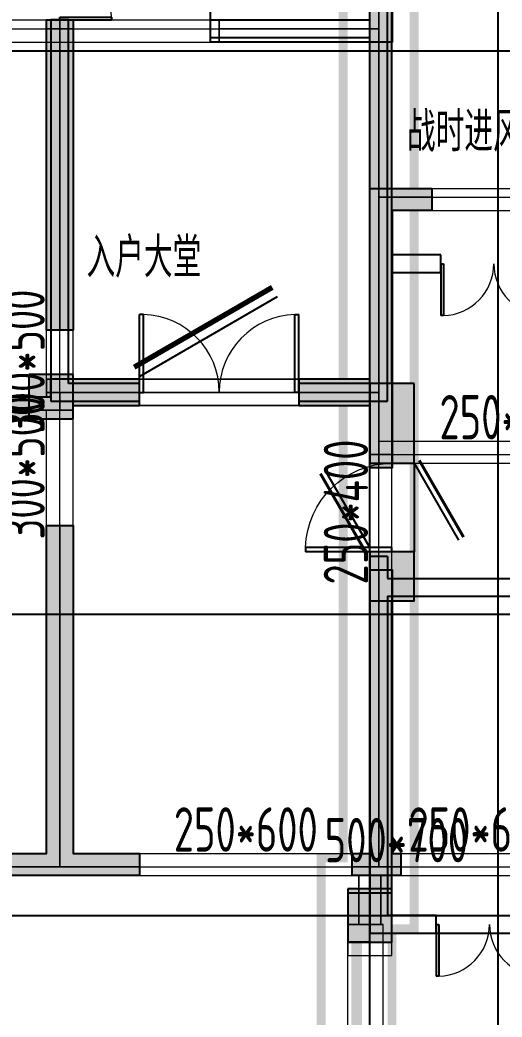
# Model space of a CAD drawing. Extents: x 369444 to 684549, y -549309 to 575337.
# Drawn here: x 401824 to 407267, y 390861 to 402107 of the extents above; entities that cross this region are included whole.
import ezdxf

# ---------------------------------------------------------------- set-up
doc = ezdxf.new("R2010")
doc.units = 0
doc.header["$LTSCALE"] = 1000
doc.header["$MEASUREMENT"] = 0
doc.linetypes.add('__DASH', pattern=[0.35, 0.25, -0.1])
doc.linetypes.add('DASH', pattern=[0.35, 0.25, -0.1])
for name, color, linetype, lineweight, true_color in [('-1-0-1', 7, 'Continuous', 0, 0xc0c0c0), ('-1-1-2', 7, 'Continuous', 0, 0xc0c0c0), ('-2-0-1', 1, 'Continuous', 0, 0xff0000), ('-2-1-2', 9, 'Continuous', 0, 0x808080), ('1-6-1', 7, 'Continuous', 0, 0x55ff55), ('1-6-2', 7, 'Continuous', 0, 0x55ff55), ('11-6-1', 2, 'Continuous', 0, 0xffff00), ('11-6-2', 2, 'Continuous', 0, 0xffff00), ('11-6-5', 2, 'Continuous', 0, 0xffff00), ('12-6-1', 4, 'Continuous', 0, 0x00ffff), ('12-6-2', 4, 'Continuous', 0, 0x00ffff), ('12-6-5', 4, 'Continuous', 0, 0x00ffff)]:
    doc.layers.add(name, color=color, linetype=linetype, lineweight=lineweight, true_color=true_color)
for name, color, linetype in [('A-WALL-HATCH', 8, 'Continuous'), ('COLUMN', 9, 'Continuous'), ('DOTE', 1, 'Continuous'), ('PUB_HATCH', 8, 'Continuous'), ('WALL', 9, 'Continuous'), ('WINDOW', 4, 'Continuous'), ('防火分区线', 7, 'Continuous')]:
    doc.layers.add(name, color=color, linetype=linetype)
doc.styles.add('_TCH_DIM', font='SIMPLEX', dxfattribs={"bigfont": 'GBCBIG'})
doc.styles.add('yjkcad', font='yjkeng.shx', dxfattribs={"width": 0.7, "height": 250, "bigfont": 'yjkchn.shx'})

# ---------------------------------------------------------------- blocks, each defined once
blk = doc.blocks.new('$DorLib2D$00000213')
at = {"color": 0, "linetype": 'DASH', "const_width": 0.02}
blk.add_lwpolyline([(0.5, 0), (-0.5, 0)], dxfattribs=at)
blk = doc.blocks.new('$DorLib2D$00000001')
for p, q in [((0.45, 0.975), (0.5, 0.975)), ((0.45, 0), (0.45, 0.975)), ((0.5, 0), (0.5, 0.975)), ((0.5, 0), (0.45, 0))]:
    blk.add_line(p, q)
at = {"lineweight": 13}
blk.add_arc((0.475, 0), 0.975, 91.4693, 180, dxfattribs=at)
blk = doc.blocks.new('22#loudixiayicengjksdf')
at = {"layer": 'WALL'}
h = blk.add_hatch(color=0, dxfattribs=at)
h.dxf.hatch_style = 1
h.paths.add_polyline_path([(-183057, -69119), (-183057, -68619), (-183557, -68619), (-183557, -69119)], flags=17)
h.paths.add_polyline_path([(-170857, -69119), (-170857, -68619), (-171407, -68619), (-171407, -69119)], flags=17)
h.paths.add_polyline_path([(-171407, -70819), (-171157, -70819), (-171157, -70419), (-171557, -70419), (-171557, -70819)], flags=17)
h.paths.add_polyline_path([(-183507, -70819), (-183357, -70819), (-183357, -70419), (-183757, -70419), (-183757, -70819)], flags=17)
h.paths.add_polyline_path([(-168657, -64219), (-170857, -64219), (-170857, -66419), (-170307, -66419), (-170307, -66619), (-171107, -66619), (-171107, -63969), (-168457, -63969), (-168457, -66619), (-169207, -66619), (-169207, -66419), (-168657, -66419)])
h.paths.add_polyline_path([(-179257, -73469), (-179807, -73469), (-179807, -73219), (-179257, -73219), (-178857, -73219), (-178857, -73469), (-179007, -73469), (-179007, -76369), (-180757, -76369), (-180757, -76119), (-179257, -76119)])
h.paths.add_polyline_path([(-165957, -64219), (-166607, -64219), (-166607, -63969), (-165707, -63969), (-165707, -65769), (-165957, -65769)])
h.paths.add_polyline_path([(-188307, -64019), (-188957, -64019), (-188957, -65569), (-189207, -65569), (-189207, -63769), (-188307, -63769)])
h.paths.add_polyline_path([(-173307, -80969), (-174157, -80969), (-174857, -80969), (-174857, -80719), (-174407, -80719), (-174407, -77519), (-174157, -77519), (-174157, -80719), (-173307, -80719)])
h.paths.add_polyline_path([(-180757, -80969), (-181607, -80969), (-181607, -80719), (-180757, -80719), (-180757, -77519), (-180507, -77519), (-180507, -80719), (-180057, -80719), (-180057, -80969)])
h.paths.add_polyline_path([(-175107, -73469), (-175657, -73469), (-175657, -76119), (-174157, -76119), (-174157, -76369), (-175907, -76369), (-175907, -73469), (-176057, -73469), (-176057, -73219), (-175657, -73219), (-175107, -73219)])
h.paths.add_polyline_path([(-159582, -72669), (-160057, -72669), (-160057, -74419), (-160307, -74419), (-160307, -72669), (-160407, -72669), (-160407, -72419), (-160057, -72419), (-159582, -72419)])
h.paths.add_polyline_path([(-163357, -80969), (-163657, -80969), (-164057, -80969), (-164057, -80719), (-163907, -80719), (-163907, -77119), (-163657, -77119), (-163657, -80719), (-163357, -80719)])
h.paths.add_polyline_path([(-166757, -80969), (-167782, -80969), (-168557, -80969), (-168557, -80719), (-167807, -80719), (-167807, -77019), (-167507, -77019), (-167507, -80719), (-166757, -80719)])
h.paths.add_polyline_path([(-191007, -75019), (-191007, -75819), (-193107, -75819), (-193107, -75569), (-191257, -75569), (-191257, -75019)])
h.paths.add_polyline_path([(-183307, -66419), (-184057, -66419), (-184057, -64019), (-186257, -64019), (-186257, -66219), (-185707, -66219), (-185707, -66419), (-186457, -66419), (-186457, -63769), (-183807, -63769), (-183807, -66169), (-183307, -66169)])
h.paths.add_polyline_path([(-171407, -73469), (-171857, -73469), (-171857, -73219), (-171157, -73219), (-171157, -76369), (-171407, -76369)])
h.paths.add_polyline_path([(-183057, -73469), (-183507, -73469), (-183507, -76369), (-183757, -76369), (-183757, -73219), (-183057, -73219)])
h.paths.add_polyline_path([(-187382, -80969), (-188157, -80969), (-188157, -80719), (-187407, -80719), (-187407, -77019), (-187107, -77019), (-187107, -80719), (-186357, -80719), (-186357, -80969)])
h.paths.add_polyline_path([(-191257, -80969), (-191557, -80969), (-191557, -80719), (-191257, -80719), (-191257, -77119), (-191007, -77119), (-191007, -80719), (-190857, -80719), (-190857, -80969)])
h.paths.add_polyline_path([(-194857, -72669), (-195332, -72669), (-195332, -72419), (-194857, -72419), (-194507, -72419), (-194507, -72669), (-194607, -72669), (-194607, -74419), (-194857, -74419)])
h.paths.add_polyline_path([(-157057, -81969), (-157607, -81969), (-157607, -81719), (-157357, -81719), (-157357, -77269), (-157057, -77269)])
h.paths.add_polyline_path([(-197307, -81969), (-197857, -81969), (-197857, -77269), (-197557, -77269), (-197557, -81719), (-197307, -81719)])
h.paths.add_polyline_path([(-165557, -72669), (-165957, -72669), (-165957, -69119), (-166357, -69119), (-166357, -68919), (-165707, -68919), (-165707, -72419), (-165557, -72419)])
h.paths.add_polyline_path([(-188957, -72669), (-189357, -72669), (-189357, -72419), (-189207, -72419), (-189207, -68919), (-188507, -68919), (-188507, -69119), (-188957, -69119)])
h.paths.add_polyline_path([(-160857, -80969), (-161557, -80969), (-161557, -80719), (-160857, -80719), (-160857, -77819), (-160607, -77819), (-160607, -80719), (-160607, -81719), (-160007, -81719), (-160007, -81969), (-160857, -81969)])
h.paths.add_polyline_path([(-187107, -71319), (-187107, -74819), (-187407, -74819), (-187407, -71319)])
h.paths.add_polyline_path([(-193357, -80969), (-194057, -80969), (-194057, -81969), (-194907, -81969), (-194907, -81719), (-194307, -81719), (-194307, -80719), (-194307, -77819), (-194057, -77819), (-194057, -80719), (-193357, -80719)])
h.paths.add_polyline_path([(-167507, -71319), (-167507, -74819), (-167807, -74819), (-167807, -71319)])
h.paths.add_polyline_path([(-171157, -80969), (-171507, -80969), (-171507, -80719), (-171407, -80719), (-171407, -77519), (-171157, -77519), (-171157, -80719), (-170957, -80719), (-170957, -80969)])
h.paths.add_polyline_path([(-183407, -80969), (-183757, -80969), (-183957, -80969), (-183957, -80719), (-183757, -80719), (-183757, -77519), (-183507, -77519), (-183507, -80719), (-183407, -80719)])
h.paths.add_polyline_path([(-157057, -75819), (-157757, -75819), (-157757, -75569), (-157357, -75569), (-157357, -72669), (-157732, -72669), (-157732, -72419), (-157057, -72419)])
h.paths.add_polyline_path([(-197157, -75819), (-197857, -75819), (-197857, -72419), (-197182, -72419), (-197182, -72669), (-197557, -72669), (-197557, -75569), (-197157, -75569)])
h.paths.add_polyline_path([(-163907, -72669), (-163957, -72669), (-163957, -72419), (-163657, -72419), (-163257, -72419), (-163257, -72669), (-163657, -72669), (-163657, -73519), (-163907, -73519)])
h.paths.add_polyline_path([(-190957, -72669), (-191007, -72669), (-191007, -73519), (-191257, -73519), (-191257, -72669), (-191657, -72669), (-191657, -72419), (-191257, -72419), (-190957, -72419)])
h.paths.add_polyline_path([(-161807, -75819), (-163907, -75819), (-163907, -75019), (-163657, -75019), (-163657, -75569), (-161807, -75569)])
edge = h.paths.add_edge_path()
edge.add_line((-183557, -66419), (-183557, -66519))
edge.add_line((-183557, -66519), (-183307, -66519))
edge.add_line((-183307, -66519), (-183307, -66419))
edge.add_line((-183507, -70819), (-183507, -71569))
edge.add_line((-183507, -71569), (-185557, -71569))
edge.add_line((-185557, -71569), (-185557, -71319))
edge.add_line((-185557, -71319), (-183757, -71319))
edge.add_line((-183757, -71319), (-183757, -70819))
edge.add_line((-171157, -70819), (-171157, -71319))
edge.add_line((-171157, -71319), (-169357, -71319))
edge.add_line((-169357, -71319), (-169357, -71569))
edge.add_line((-169357, -71569), (-171407, -71569))
edge.add_line((-171407, -71569), (-171407, -70819))
h.paths.add_polyline_path([(-171407, -71569), (-171157, -71569), (-171157, -70819), (-171407, -70819)], flags=16)
h.paths.add_polyline_path([(-171157, -71569), (-169357, -71569), (-169357, -71319), (-171157, -71319)], flags=16)
h.paths.add_polyline_path([(-183757, -71569), (-183507, -71569), (-183507, -70819), (-183757, -70819)], flags=16)
h.paths.add_polyline_path([(-185557, -71569), (-183757, -71569), (-183757, -71319), (-185557, -71319)], flags=16)
at = {"layer": 'WALL', "color": 0, "elevation": 14}
blk.add_lwpolyline([(-183507, -70819), (-183507, -71569), (-185557, -71569), (-185557, -71319), (-183757, -71319), (-183757, -70819)], dxfattribs=at)
for points in [[(-187107, -71319), (-187107, -74819), (-187407, -74819), (-187407, -71319)], [(-183057, -73469), (-183507, -73469), (-183507, -76369), (-183757, -76369), (-183757, -73219), (-183057, -73219)], [(-187382, -80969), (-188157, -80969), (-188157, -80719), (-187407, -80719), (-187407, -77019), (-187107, -77019), (-187107, -80719), (-186357, -80719), (-186357, -80969)], [(-183407, -80969), (-183757, -80969), (-183957, -80969), (-183957, -80719), (-183757, -80719), (-183757, -77519), (-183507, -77519), (-183507, -80719), (-183407, -80719)]]:
    blk.add_lwpolyline(points, close=True, dxfattribs=at)
blk = doc.blocks.new('$DorLib2D$00000002')
for p, q in [((-0.5, 0), (-0.5, 0.4875)), ((-0.475, 0.4875), (-0.5, 0.4875)), ((-0.475, 0), (-0.475, 0.4875)), ((0.475, 0), (0.475, 0.4875)), ((0.475, 0.4875), (0.5, 0.4875)), ((0.5, 0), (0.5, 0.4875)), ((-0.5, 0), (-0.475, 0)), ((0.5, 0), (0.475, 0))]:
    blk.add_line(p, q)
at = {"lineweight": 13}
for centre, start, end in [((-0.4875, 0), 0, 88.53072), ((0.4875, 0), 91.46928, 180)]:
    blk.add_arc(centre, 0.4875, start, end, dxfattribs=at)
blk = doc.blocks.new('_FZH')
blk.add_lwpolyline([(-0.5, -0.5), (0.5, -0.5), (0.5, 0.5), (-0.5, 0.5)], close=True)
at = {"layer": 'PUB_HATCH'}
blk.add_solid([(-0.5, -0.5), (0.5, -0.5), (-0.5, 0.5), (0.5, 0.5)], dxfattribs=at)
blk = doc.blocks.new('$DorLib2D$00000193')
at = {"color": 0}
blk.add_line((-0.5, 0.1), (0.366, 0.6), dxfattribs=at)
at = {"color": 0, "const_width": 0.0333}
blk.add_lwpolyline([(-0.5333, 0.1577), (0.3327, 0.6577)], dxfattribs=at)

msp = doc.modelspace()

# ---------------------------------------------------------------- hatches: boundary and pattern name
at = {"layer": 'A-WALL-HATCH'}
for points in [[(402424.6, 397607), (402424.6, 398107), (401924.6, 398107), (401924.6, 397607)], [(406274.6, 397107), (406274.6, 398007), (405774.6, 398007), (405774.6, 397107)], [(406274.6, 395557), (406274.6, 396107), (405774.6, 396107), (405774.6, 395557)], [(406024.7, 391706.6), (406024.7, 392306.6), (405524.7, 392306.6), (405524.7, 391706.6)]]:
    msp.add_hatch(color=256, dxfattribs=at).paths.add_polyline_path(points)
at = {"layer": 'PUB_HATCH'}
for points in [[(405816.3, 398007), (406024.6, 398007), (406024.6, 402757), (405774.6, 403007), (405774.6, 398057)], [(402424.6, 397757), (403174.3, 397757), (403174.3, 398057), (402174.6, 398057)], [(402174.6, 397857), (402424.6, 397607), (402424.6, 397757), (402174.6, 398057)], [(405774.6, 397757), (405774.6, 398007), (405816.3, 398007), (405774.6, 398057), (404974.3, 398057), (404974.3, 397757)], [(400274.6, 397857), (400274.6, 397607), (402424.6, 397607), (402174.6, 397857)], [(406024.6, 395557), (405774.6, 395557), (405774.6, 392257), (406024.6, 392257)]]:
    msp.add_hatch(color=256, dxfattribs=at).paths.add_polyline_path(points)

# ---------------------------------------------------------------- linework, layer by layer
at = {"layer": '-1-0-1', "color": 0}
for p in [(402274.3, 402006.9, -3600), (404074.3, 402006.9, -3600), (405874.3, 402006.9, -3600), (405874.3, 400106.9, -3600), (406474.3, 400106.9, -3600), (402274.3, 398606.9, -3600), (402274.3, 397906.9, -3600), (405874.3, 397906.9, -3600), (402274.3, 397706.9, -3600), (405874.3, 397206.9, -3600), (402274.3, 396406.9, -3600), (405874.3, 395906.9, -3600), (402274.3, 392556.9, -3600), (403174.3, 392556.9, -3600), (405574.3, 392556.9, -3600), (405774.3, 392556.9, -3600), (405874.3, 392556.9, -3600), (406124.3, 392556.9, -3600), (405774.3, 391907, -3600)]:
    msp.add_point(p, dxfattribs=at)
at = {"layer": '-1-1-2', "color": 0}
for p, q in [((402274.3, 402006.9, -3600), (402274.3, 402006.9)), ((404074.3, 402006.9, -3600), (404074.3, 402006.9)), ((405874.3, 402006.9, -3600), (405874.3, 402006.9)), ((405874.3, 400106.9, -3600), (405874.3, 400106.9)), ((406474.3, 400106.9, -3600), (406474.3, 400106.9)), ((402274.3, 398606.9, -3600), (402274.3, 398606.9)), ((402274.3, 397906.9, -3600), (402274.3, 397906.9)), ((405874.3, 397906.9, -3600), (405874.3, 397906.9)), ((402274.3, 397706.9, -3600), (402274.3, 397706.9)), ((405874.3, 397206.9, -3600), (405874.3, 397206.9)), ((402274.3, 396406.9, -3600), (402274.3, 396406.9)), ((405874.3, 395906.9, -3600), (405874.3, 395906.9)), ((402274.3, 392556.9, -3600), (402274.3, 392556.9)), ((403174.3, 392556.9, -3600), (403174.3, 392556.9)), ((405574.3, 392556.9, -3600), (405574.3, 392556.9)), ((405774.3, 392556.9, -3600), (405774.3, 392556.9)), ((405874.3, 392556.9, -3600), (405874.3, 392556.9)), ((406124.3, 392556.9, -3600), (406124.3, 392556.9)), ((405774.3, 391907, -3600), (405774.3, 391907))]:
    msp.add_line(p, q, dxfattribs=at)
at = {"layer": '-2-0-1', "color": 0}
for p, q in [((405874.3, 402006.9, -3600), (405874.3, 402906.9, -3600)), ((400474.3, 402006.9, -3600), (402274.3, 402006.9, -3600)), ((402274.3, 398606.9, -3600), (402274.3, 402006.9, -3600)), ((402274.3, 402006.9, -3600), (404074.3, 402006.9, -3600)), ((404074.3, 402006.9, -3600), (405874.3, 402006.9, -3600)), ((405874.3, 400106.9, -3600), (405874.3, 402006.9, -3600)), ((405874.3, 400106.9, -3600), (406474.3, 400106.9, -3600)), ((405874.3, 397906.9, -3600), (405874.3, 400106.9, -3600)), ((406474.3, 400106.9, -3600), (409724.3, 400106.9, -3600)), ((402274.3, 397906.9, -3600), (402274.3, 398606.9, -3600)), ((402274.3, 397906.9, -3600), (405874.3, 397906.9, -3600)), ((402274.3, 397706.9, -3600), (402274.3, 397906.9, -3600)), ((405874.3, 397206.9, -3600), (405874.3, 397906.9, -3600)), ((398374.3, 397706.9, -3600), (402274.3, 397706.9, -3600)), ((402274.3, 396406.9, -3600), (402274.3, 397706.9, -3600)), ((405874.3, 397206.9, -3600), (408874.3, 397206.9, -3600)), ((405874.3, 395906.9, -3600), (405874.3, 397206.9, -3600)), ((402274.3, 392556.9, -3600), (402274.3, 396406.9, -3600)), ((405874.3, 392556.9, -3600), (405874.3, 395906.9, -3600)), ((401374.3, 392556.9, -3600), (402274.3, 392556.9, -3600)), ((402274.3, 392556.9, -3600), (403174.3, 392556.9, -3600)), ((403174.3, 392556.9, -3600), (405574.3, 392556.9, -3600)), ((405574.3, 392556.9, -3600), (405774.3, 392556.9, -3600)), ((405774.3, 391907, -3600), (405774.3, 392556.9, -3600)), ((405774.3, 392556.9, -3600), (405874.3, 392556.9, -3600)), ((405874.3, 392556.9, -3600), (406124.3, 392556.9, -3600)), ((406124.3, 392556.9, -3600), (407924.3, 392556.9, -3600)), ((405774.3, 385307.1, -3600), (405774.3, 391907, -3600))]:
    msp.add_line(p, q, dxfattribs=at)
at = {"layer": '-2-1-2', "color": 0}
for p, q in [((405874.3, 402006.9), (405874.3, 402906.9)), ((400474.3, 402006.9), (402274.3, 402006.9)), ((402274.3, 398606.9), (402274.3, 402006.9)), ((402274.3, 402006.9), (404074.3, 402006.9)), ((404074.3, 402006.9), (405874.3, 402006.9)), ((405874.3, 400106.9), (405874.3, 402006.9)), ((405874.3, 400106.9), (406474.3, 400106.9)), ((405874.3, 397906.9), (405874.3, 400106.9)), ((406474.3, 400106.9), (409724.3, 400106.9)), ((402274.3, 397906.9), (402274.3, 398606.9)), ((402274.3, 397906.9), (405874.3, 397906.9)), ((402274.3, 397706.9), (402274.3, 397906.9)), ((405874.3, 397206.9), (405874.3, 397906.9)), ((398374.3, 397706.9), (402274.3, 397706.9)), ((402274.3, 396406.9), (402274.3, 397706.9)), ((405874.3, 397206.9), (408874.3, 397206.9)), ((405874.3, 395906.9), (405874.3, 397206.9)), ((402274.3, 392556.9), (402274.3, 396406.9)), ((405874.3, 392556.9), (405874.3, 395906.9)), ((401374.3, 392556.9), (402274.3, 392556.9)), ((402274.3, 392556.9), (403174.3, 392556.9)), ((403174.3, 392556.9), (405574.3, 392556.9)), ((405574.3, 392556.9), (405774.3, 392556.9)), ((405774.3, 391907), (405774.3, 392556.9)), ((405774.3, 392556.9), (405874.3, 392556.9)), ((405874.3, 392556.9), (406124.3, 392556.9)), ((406124.3, 392556.9), (407924.3, 392556.9)), ((405774.3, 385307.1), (405774.3, 391907))]:
    msp.add_line(p, q, dxfattribs=at)
at = {"layer": '1-6-1', "color": 0}
for p, q in [((405774.3, 403006.9, -3600), (405774.3, 402106.9, -3600)), ((405774.3, 402106.9), (405774.3, 403006.9)), ((406024.3, 402756.9), (406024.3, 402006.9)), ((406024.3, 402006.9, -3600), (406024.3, 402756.9, -3600)), ((404074.3, 402106.9, -3600), (404074.3, 402106.9)), ((405774.3, 402106.9, -3600), (404074.3, 402106.9, -3600)), ((404074.3, 402106.9), (405774.3, 402106.9)), ((404074.3, 402106.9, -3600), (404074.3, 401856.9, -3600)), ((404074.3, 402106.9), (404074.3, 402106.9, -3600)), ((404074.3, 401856.9), (404074.3, 402106.9)), ((405774.3, 402106.9), (405774.3, 402106.9, -3600)), ((405774.3, 402106.9, -3600), (405774.3, 402106.9)), ((402124.3, 402006.9, -3600), (402124.3, 398606.9, -3600)), ((402124.3, 402006.9), (402124.3, 402006.9, -3600)), ((402124.3, 398606.9), (402124.3, 402006.9)), ((402124.3, 402006.9, -3600), (402124.3, 402006.9)), ((402424.3, 402006.9, -3600), (402124.3, 402006.9, -3600)), ((402124.3, 402006.9), (402424.3, 402006.9)), ((402424.3, 402006.9), (402424.3, 398606.9)), ((402424.3, 402006.9, -3600), (402424.3, 402006.9)), ((402424.3, 398606.9, -3600), (402424.3, 402006.9, -3600)), ((402424.3, 402006.9), (402424.3, 402006.9, -3600)), ((406024.3, 402006.9), (406024.3, 402006.9, -3600)), ((406024.3, 402006.9), (406024.3, 400206.9)), ((406024.3, 402006.9, -3600), (406024.3, 402006.9)), ((406024.3, 400206.9, -3600), (406024.3, 402006.9, -3600)), ((404074.3, 401856.9), (404074.3, 401856.9, -3600)), ((405774.3, 401856.9), (404074.3, 401856.9)), ((404074.3, 401856.9, -3600), (405774.3, 401856.9, -3600)), ((404074.3, 401856.9, -3600), (404074.3, 401856.9)), ((405774.3, 401856.9, -3600), (405774.3, 401856.9)), ((405774.3, 401856.9, -3600), (405774.3, 400106.9, -3600)), ((405774.3, 401856.9), (405774.3, 401856.9, -3600)), ((405774.3, 400106.9), (405774.3, 401856.9)), ((406024.3, 400206.9, -3600), (406024.3, 400206.9)), ((406474.3, 400206.9, -3600), (406024.3, 400206.9, -3600)), ((406024.3, 400206.9), (406474.3, 400206.9)), ((406024.3, 400206.9), (406024.3, 400206.9, -3600)), ((406474.3, 400206.9), (406474.3, 400206.9, -3600)), ((406474.3, 400206.9, -3600), (406474.3, 400206.9)), ((406474.3, 399956.9, -3600), (406474.3, 400206.9, -3600)), ((406474.3, 400206.9), (406474.3, 399956.9)), ((405774.3, 400106.9, -3600), (405774.3, 400106.9)), ((405774.3, 400106.9, -3600), (405774.3, 398056.9, -3600)), ((405774.3, 400106.9), (405774.3, 400106.9, -3600)), ((405774.3, 398056.9), (405774.3, 400106.9)), ((406024.3, 399956.9), (406024.3, 399956.9, -3600)), ((406474.3, 399956.9), (406024.3, 399956.9)), ((406024.3, 399956.9, -3600), (406474.3, 399956.9, -3600)), ((406024.3, 399956.9), (406024.3, 397906.9)), ((406024.3, 399956.9, -3600), (406024.3, 399956.9)), ((406024.3, 397906.9, -3600), (406024.3, 399956.9, -3600)), ((406474.3, 399956.9, -3600), (406474.3, 399956.9)), ((406474.3, 399956.9), (406474.3, 399956.9, -3600)), ((402124.3, 398606.9, -3600), (402124.3, 398606.9)), ((402124.3, 398606.9, -3600), (402424.3, 398606.9, -3600)), ((402124.3, 398606.9), (402124.3, 398606.9, -3600)), ((402424.3, 398606.9), (402124.3, 398606.9)), ((402424.3, 398606.9), (402424.3, 398606.9, -3600)), ((402424.3, 398606.9, -3600), (402424.3, 398606.9)), ((402124.3, 398056.9, -3600), (402124.3, 398056.9)), ((405774.3, 398056.9, -3600), (402124.3, 398056.9, -3600)), ((402124.3, 398056.9), (405774.3, 398056.9)), ((402124.3, 398056.9, -3600), (402124.3, 397856.9, -3600)), ((402124.3, 398056.9), (402124.3, 398056.9, -3600)), ((402124.3, 397856.9), (402124.3, 398056.9)), ((405774.3, 398056.9), (405774.3, 398056.9, -3600)), ((405774.3, 398056.9, -3600), (405774.3, 398056.9)), ((406024.3, 397906.9), (406024.3, 397206.9)), ((406024.3, 397906.9, -3600), (406024.3, 397906.9)), ((406024.3, 397206.9, -3600), (406024.3, 397906.9, -3600)), ((406024.3, 397906.9), (406024.3, 397906.9, -3600)), ((402124.3, 397856.9, -3600), (398524.3, 397856.9, -3600)), ((398524.3, 397856.9), (402124.3, 397856.9)), ((402124.3, 397856.9, -3600), (402124.3, 397856.9)), ((402124.3, 397856.9), (402124.3, 397856.9, -3600)), ((402424.3, 397756.9), (402424.3, 397756.9, -3600)), ((405774.3, 397756.9), (402424.3, 397756.9)), ((402424.3, 397756.9, -3600), (405774.3, 397756.9, -3600)), ((402424.3, 397756.9), (402424.3, 397606.9)), ((402424.3, 397756.9, -3600), (402424.3, 397756.9)), ((402424.3, 397606.9, -3600), (402424.3, 397756.9, -3600)), ((405774.3, 397756.9, -3600), (405774.3, 397206.9, -3600)), ((405774.3, 397756.9), (405774.3, 397756.9, -3600)), ((405774.3, 397206.9), (405774.3, 397756.9)), ((405774.3, 397756.9, -3600), (405774.3, 397756.9)), ((402424.3, 397606.9), (398374.3, 397606.9)), ((398374.3, 397606.9, -3600), (402424.3, 397606.9, -3600)), ((402424.3, 397606.9), (402424.3, 397606.9, -3600)), ((402424.3, 397606.9, -3600), (402424.3, 397606.9)), ((405774.3, 397206.9, -3600), (405774.3, 397206.9)), ((405774.3, 397206.9, -3600), (406024.3, 397206.9, -3600)), ((405774.3, 397206.9), (405774.3, 397206.9, -3600)), ((406024.3, 397206.9), (405774.3, 397206.9)), ((406024.3, 397206.9), (406024.3, 397206.9, -3600)), ((406024.3, 397206.9, -3600), (406024.3, 397206.9)), ((402124.3, 396406.9, -3600), (402124.3, 392706.9, -3600)), ((402124.3, 396406.9), (402124.3, 396406.9, -3600)), ((402124.3, 392706.9), (402124.3, 396406.9)), ((402124.3, 396406.9, -3600), (402124.3, 396406.9)), ((402424.3, 396406.9, -3600), (402124.3, 396406.9, -3600)), ((402124.3, 396406.9), (402424.3, 396406.9)), ((402424.3, 396406.9), (402424.3, 392706.9)), ((402424.3, 396406.9, -3600), (402424.3, 396406.9)), ((402424.3, 392706.9, -3600), (402424.3, 396406.9, -3600)), ((402424.3, 396406.9), (402424.3, 396406.9, -3600)), ((405774.3, 395906.9, -3600), (405774.3, 392706.9, -3600)), ((405774.3, 395906.9), (405774.3, 395906.9, -3600)), ((405774.3, 392706.9), (405774.3, 395906.9)), ((405774.3, 395906.9, -3600), (405774.3, 395906.9)), ((406024.3, 395906.9, -3600), (405774.3, 395906.9, -3600)), ((405774.3, 395906.9), (406024.3, 395906.9)), ((406024.3, 395906.9), (406024.3, 392706.9)), ((406024.3, 395906.9, -3600), (406024.3, 395906.9)), ((406024.3, 392706.9, -3600), (406024.3, 395906.9, -3600)), ((406024.3, 395906.9), (406024.3, 395906.9, -3600)), ((402124.3, 392706.9, -8700), (401374.3, 392706.9, -8700)), ((401374.3, 392706.9, -5100), (402124.3, 392706.9, -5100)), ((402124.3, 392706.9, -3600), (402124.3, 392706.9)), ((402124.3, 392706.9, -5100), (402124.3, 392706.9, -8700)), ((402424.3, 392706.9, -8700), (402424.3, 392706.9, -5100)), ((403174.3, 392706.9, -8700), (402424.3, 392706.9, -8700)), ((402424.3, 392706.9, -5100), (403174.3, 392706.9, -5100)), ((402424.3, 392706.9), (402424.3, 392706.9, -3600)), ((403174.3, 392706.9, -5100), (403174.3, 392706.9, -8700)), ((403174.3, 392706.9, -8700), (403174.3, 392706.9, -5100)), ((403174.3, 392456.9, -8700), (403174.3, 392706.9, -8700)), ((403174.3, 392706.9, -5100), (403174.3, 392456.9, -5100)), ((405574.3, 392706.9, -8700), (405574.3, 392706.9, -5100)), ((405774.3, 392706.9, -8700), (405574.3, 392706.9, -8700)), ((405574.3, 392706.9, -5100), (405774.3, 392706.9, -5100)), ((405574.3, 392706.9, -8700), (405574.3, 392456.9, -8700)), ((405574.3, 392706.9, -5100), (405574.3, 392706.9, -8700)), ((405574.3, 392456.9, -5100), (405574.3, 392706.9, -5100)), ((405774.3, 392706.9, -8700), (405774.3, 392706.9, -5100)), ((405774.3, 392706.9, -8700), (405774.3, 392706.9, -8700)), ((405774.3, 392706.9, -5100), (405774.3, 392706.9, -8700)), ((405774.3, 392706.9, -5100), (405774.3, 392706.9, -5100)), ((405774.3, 392706.9, -3600), (405774.3, 392706.9)), ((405774.3, 392706.9, -5100), (405774.3, 392706.9, -8700)), ((406024.3, 392706.9), (406024.3, 392706.9, -3600)), ((406024.3, 392706.9, -8700), (406024.3, 392706.9, -5100)), ((406124.3, 392706.9, -8700), (406024.3, 392706.9, -8700)), ((406024.3, 392706.9, -5100), (406124.3, 392706.9, -5100)), ((406124.3, 392706.9, -5100), (406124.3, 392706.9, -8700)), ((406124.3, 392706.9, -8700), (406124.3, 392706.9, -5100)), ((406124.3, 392456.9, -8700), (406124.3, 392706.9, -8700)), ((406124.3, 392706.9, -5100), (406124.3, 392456.9, -5100)), ((402274.3, 392456.9, -5100), (401374.3, 392456.9, -5100)), ((401374.3, 392456.9, -8700), (402274.3, 392456.9, -8700)), ((402274.3, 392456.9, -5100), (402274.3, 392456.9, -8700)), ((403174.3, 392456.9, -5100), (402274.3, 392456.9, -5100)), ((402274.3, 392456.9, -8700), (403174.3, 392456.9, -8700)), ((402274.3, 392456.9, -8700), (402274.3, 392456.9, -5100)), ((403174.3, 392456.9, -8700), (403174.3, 392456.9, -5100)), ((403174.3, 392456.9, -5100), (403174.3, 392456.9, -8700)), ((405574.3, 392456.9, -5100), (405574.3, 392456.9, -8700)), ((405649.3, 392456.9, -5100), (405574.3, 392456.9, -5100)), ((405574.3, 392456.9, -8700), (405649.3, 392456.9, -8700)), ((405574.3, 392456.9, -8700), (405574.3, 392456.9, -5100)), ((405649.3, 392456.9, -8700), (405649.3, 391907, -8700)), ((405649.3, 392456.9, -5100), (405649.3, 392456.9, -8700)), ((405649.3, 391907, -5100), (405649.3, 392456.9, -5100)), ((405649.3, 392456.9, -8700), (405649.3, 392456.9, -5100)), ((405874.3, 392456.9, -5100), (405899.3, 392456.9, -5100)), ((405874.3, 392456.9, -8700), (405874.3, 392456.9, -5100)), ((405899.3, 392456.9, -8700), (405874.3, 392456.9, -8700)), ((405874.3, 392456.9, -5100), (405874.3, 392456.9, -8700)), ((406124.3, 392456.9, -5100), (405874.3, 392456.9, -5100)), ((405874.3, 392456.9, -8700), (406124.3, 392456.9, -8700)), ((405899.3, 392456.9, -5100), (405899.3, 392456.9, -8700)), ((405899.3, 392456.9, -5100), (405899.3, 391907, -5100)), ((405899.3, 392456.9, -8700), (405899.3, 392456.9, -5100)), ((405899.3, 391907, -8700), (405899.3, 392456.9, -8700)), ((406124.3, 392456.9, -8700), (406124.3, 392456.9, -5100)), ((406124.3, 392456.9, -5100), (406124.3, 392456.9, -8700)), ((405649.3, 391907, -8700), (405649.3, 391907, -5100)), ((405649.3, 391907, -8700), (405899.3, 391907, -8700)), ((405649.3, 391907, -5100), (405649.3, 391907, -8700)), ((405899.3, 391907, -5100), (405649.3, 391907, -5100)), ((405899.3, 391907, -5100), (405899.3, 391907, -8700)), ((405899.3, 391907, -8700), (405899.3, 391907, -5100))]:
    msp.add_line(p, q, dxfattribs=at)
at = {"layer": '1-6-2', "color": 0}
for p, q in [((405874.3, 402906.9), (405874.3, 402006.9)), ((405874.3, 402006.9, -3600), (405874.3, 402906.9, -3600)), ((402274.3, 402006.9), (402274.3, 398606.9)), ((402274.3, 402006.9, -3600), (402274.3, 402006.9)), ((402274.3, 398606.9, -3600), (402274.3, 402006.9, -3600)), ((404074.3, 402006.9), (404074.3, 402006.9, -3600)), ((405874.3, 402006.9), (404074.3, 402006.9)), ((404074.3, 402006.9, -3600), (405874.3, 402006.9, -3600)), ((405874.3, 402006.9, -3600), (405874.3, 402006.9)), ((405874.3, 402006.9), (405874.3, 402006.9, -3600)), ((405874.3, 402006.9), (405874.3, 400106.9)), ((405874.3, 402006.9, -3600), (405874.3, 402006.9)), ((405874.3, 400106.9, -3600), (405874.3, 402006.9, -3600)), ((405874.3, 400106.9), (405874.3, 400106.9, -3600)), ((406474.3, 400106.9), (405874.3, 400106.9)), ((405874.3, 400106.9, -3600), (406474.3, 400106.9, -3600)), ((405874.3, 400106.9), (405874.3, 400106.9, -3600)), ((405874.3, 400106.9), (405874.3, 397906.9)), ((405874.3, 400106.9, -3600), (405874.3, 400106.9)), ((405874.3, 397906.9, -3600), (405874.3, 400106.9, -3600)), ((406474.3, 400106.9, -3600), (406474.3, 400106.9)), ((402274.3, 398606.9), (402274.3, 398606.9, -3600)), ((402274.3, 397906.9), (402274.3, 397906.9, -3600)), ((405874.3, 397906.9), (402274.3, 397906.9)), ((402274.3, 397906.9, -3600), (405874.3, 397906.9, -3600)), ((402274.3, 397906.9), (402274.3, 397706.9)), ((402274.3, 397906.9, -3600), (402274.3, 397906.9)), ((402274.3, 397706.9, -3600), (402274.3, 397906.9, -3600)), ((405874.3, 397906.9), (405874.3, 397206.9)), ((405874.3, 397906.9, -3600), (405874.3, 397906.9)), ((405874.3, 397206.9, -3600), (405874.3, 397906.9, -3600)), ((405874.3, 397906.9, -3600), (405874.3, 397906.9)), ((405874.3, 397906.9), (405874.3, 397906.9, -3600)), ((402274.3, 397706.9), (398374.3, 397706.9)), ((398374.3, 397706.9, -3600), (402274.3, 397706.9, -3600)), ((402274.3, 397706.9), (402274.3, 397706.9, -3600)), ((402274.3, 397706.9, -3600), (402274.3, 397706.9)), ((405874.3, 397206.9), (405874.3, 397206.9, -3600)), ((402274.3, 396406.9), (402274.3, 392556.9)), ((402274.3, 396406.9, -3600), (402274.3, 396406.9)), ((402274.3, 392556.9, -3600), (402274.3, 396406.9, -3600)), ((405874.3, 395906.9), (405874.3, 392556.9)), ((405874.3, 395906.9, -3600), (405874.3, 395906.9)), ((405874.3, 392556.9, -3600), (405874.3, 395906.9, -3600)), ((402274.3, 392556.9, -5100), (401374.3, 392556.9, -5100)), ((401374.3, 392556.9, -8700), (402274.3, 392556.9, -8700)), ((402274.3, 392556.9, -5100), (402274.3, 392556.9, -8700)), ((403174.3, 392556.9, -5100), (402274.3, 392556.9, -5100)), ((402274.3, 392556.9, -8700), (403174.3, 392556.9, -8700)), ((402274.3, 392556.9), (402274.3, 392556.9, -3600)), ((402274.3, 392556.9, -8700), (402274.3, 392556.9, -5100)), ((403174.3, 392556.9, -8700), (403174.3, 392556.9, -5100)), ((405574.3, 392556.9, -5100), (405574.3, 392556.9, -8700)), ((405774.3, 392556.9, -5100), (405574.3, 392556.9, -5100)), ((405574.3, 392556.9, -8700), (405774.3, 392556.9, -8700)), ((405774.3, 392556.9, -5100), (405774.3, 392556.9, -8700)), ((405874.3, 392556.9, -5100), (405774.3, 392556.9, -5100)), ((405774.3, 392556.9, -8700), (405874.3, 392556.9, -8700)), ((405774.3, 392556.9, -5100), (405774.3, 391907, -5100)), ((405774.3, 392556.9, -8700), (405774.3, 392556.9, -5100)), ((405774.3, 391907, -8700), (405774.3, 392556.9, -8700)), ((405774.3, 392556.9, -8700), (405774.3, 392556.9, -5100)), ((405874.3, 392556.9, -8700), (405874.3, 392556.9, -5100)), ((405874.3, 392556.9), (405874.3, 392556.9, -3600)), ((405874.3, 392556.9, -5100), (405874.3, 392556.9, -8700)), ((406124.3, 392556.9, -5100), (405874.3, 392556.9, -5100)), ((405874.3, 392556.9, -8700), (406124.3, 392556.9, -8700)), ((406124.3, 392556.9, -8700), (406124.3, 392556.9, -5100)), ((405774.3, 391907, -5100), (405774.3, 391907, -8700))]:
    msp.add_line(p, q, dxfattribs=at)
at = {"layer": '11-6-1', "color": 0}
for p, q in [((405524.3, 392257, -5100), (405524.3, 391557, -5100)), ((406024.3, 392257, -5100), (405524.3, 392257, -5100)), ((405524.3, 392257, -8700), (405524.3, 391557, -8700)), ((406024.3, 392257, -8700), (405524.3, 392257, -8700)), ((405524.3, 392257, -8700), (405524.3, 392257, -5100)), ((406024.3, 391557, -5100), (406024.3, 392257, -5100)), ((406024.3, 391557, -8700), (406024.3, 392257, -8700)), ((406024.3, 392257, -8700), (406024.3, 392257, -5100)), ((405524.3, 391557, -5100), (406024.3, 391557, -5100)), ((405524.3, 391557, -8700), (406024.3, 391557, -8700)), ((405524.3, 391557, -8700), (405524.3, 391557, -5100)), ((406024.3, 391557, -8700), (406024.3, 391557, -5100))]:
    msp.add_line(p, q, dxfattribs=at)
at = {"layer": '11-6-2', "color": 0}
msp.add_line((405774.3, 391907, -8700), (405774.3, 391907, -5100), dxfattribs=at)
at = {"layer": '12-6-1', "color": 0}
for p, q in [((400474.3, 402106.9), (402274.3, 402106.9)), ((400474.3, 402106.9, -400), (402274.3, 402106.9, -400)), ((402274.3, 402106.9), (402274.3, 401856.9)), ((402274.3, 402106.9, -400), (402274.3, 402106.9)), ((402274.3, 401856.9, -400), (402274.3, 402106.9, -400)), ((402274.3, 402106.9), (402274.3, 401856.9)), ((402274.3, 402106.9, -400), (402274.3, 402106.9)), ((402274.3, 401856.9, -400), (402274.3, 402106.9, -400)), ((402274.3, 402106.9), (404074.3, 402106.9)), ((402274.3, 402106.9, -400), (404074.3, 402106.9, -400)), ((404074.3, 402106.9), (404074.3, 401856.9)), ((404074.3, 402106.9, -400), (404074.3, 402106.9)), ((404074.3, 401856.9, -400), (404074.3, 402106.9, -400)), ((400474.3, 401856.9), (402274.3, 401856.9)), ((400474.3, 401856.9, -400), (402274.3, 401856.9, -400)), ((402274.3, 401856.9), (402274.3, 401856.9, -400)), ((402274.3, 401856.9), (402274.3, 401856.9, -400)), ((402274.3, 401856.9), (404074.3, 401856.9)), ((402274.3, 401856.9, -400), (404074.3, 401856.9, -400)), ((404074.3, 401856.9), (404074.3, 401856.9, -400)), ((406474.3, 400206.9), (406474.3, 399956.9)), ((406474.3, 400206.9, -600), (406474.3, 400206.9)), ((406474.3, 399956.9, -600), (406474.3, 400206.9, -600)), ((406474.3, 400206.9), (409724.3, 400206.9)), ((406474.3, 400206.9, -600), (409724.3, 400206.9, -600)), ((406474.3, 399956.9), (406474.3, 399956.9, -600)), ((406474.3, 399956.9), (409724.3, 399956.9)), ((406474.3, 399956.9, -600), (409724.3, 399956.9, -600)), ((402124.3, 398606.9), (402424.3, 398606.9)), ((402124.3, 398606.9, -500), (402124.3, 398606.9)), ((402424.3, 398606.9, -500), (402124.3, 398606.9, -500)), ((402124.3, 397906.9), (402124.3, 398606.9)), ((402124.3, 397906.9, -500), (402124.3, 398606.9, -500)), ((402424.3, 398606.9), (402424.3, 398606.9, -500)), ((402424.3, 397906.9), (402424.3, 398606.9)), ((402424.3, 397906.9, -500), (402424.3, 398606.9, -500)), ((402124.3, 397906.9), (402424.3, 397906.9)), ((402124.3, 397906.9, -500), (402124.3, 397906.9)), ((402424.3, 397906.9, -500), (402124.3, 397906.9, -500)), ((402424.3, 397906.9), (402424.3, 397906.9, -500)), ((402124.3, 397706.9), (402424.3, 397706.9)), ((402124.3, 397706.9, -500), (402124.3, 397706.9)), ((402424.3, 397706.9, -500), (402124.3, 397706.9, -500)), ((402124.3, 396406.9), (402124.3, 397706.9)), ((402124.3, 396406.9, -500), (402124.3, 397706.9, -500)), ((402424.3, 397706.9), (402424.3, 397706.9, -500)), ((402424.3, 396406.9), (402424.3, 397706.9)), ((402424.3, 396406.9, -500), (402424.3, 397706.9, -500)), ((405874.3, 397356.9), (405874.3, 397106.9)), ((405874.3, 397356.9, -500), (405874.3, 397356.9)), ((405874.3, 397106.9, -500), (405874.3, 397356.9, -500)), ((405874.3, 397356.9), (408874.3, 397356.9)), ((405874.3, 397356.9, -500), (408874.3, 397356.9, -500)), ((405774.3, 397206.9), (406024.3, 397206.9)), ((405774.3, 397206.9, -400), (405774.3, 397206.9)), ((406024.3, 397206.9, -400), (405774.3, 397206.9, -400)), ((405774.3, 395906.9), (405774.3, 397206.9)), ((405774.3, 395906.9, -400), (405774.3, 397206.9, -400)), ((406024.3, 397206.9), (406024.3, 397206.9, -400)), ((406024.3, 395906.9), (406024.3, 397206.9)), ((406024.3, 395906.9, -400), (406024.3, 397206.9, -400)), ((405874.3, 397106.9), (405874.3, 397106.9, -500)), ((405874.3, 397106.9), (408874.3, 397106.9)), ((405874.3, 397106.9, -500), (408874.3, 397106.9, -500)), ((402124.3, 396406.9), (402424.3, 396406.9)), ((402124.3, 396406.9, -500), (402124.3, 396406.9)), ((402424.3, 396406.9, -500), (402124.3, 396406.9, -500)), ((402424.3, 396406.9), (402424.3, 396406.9, -500)), ((405774.3, 395906.9), (406024.3, 395906.9)), ((405774.3, 395906.9, -400), (405774.3, 395906.9)), ((406024.3, 395906.9, -400), (405774.3, 395906.9, -400)), ((406024.3, 395906.9), (406024.3, 395906.9, -400)), ((403174.3, 392706.9, -5100), (403174.3, 392456.9, -5100)), ((403174.3, 392706.9, -5700), (403174.3, 392706.9, -5100)), ((403174.3, 392456.9, -5700), (403174.3, 392706.9, -5700)), ((403174.3, 392706.9, -5100), (405574.3, 392706.9, -5100)), ((403174.3, 392706.9, -5700), (405574.3, 392706.9, -5700)), ((405574.3, 392706.9, -5100), (405574.3, 392456.9, -5100)), ((405574.3, 392706.9, -5700), (405574.3, 392706.9, -5100)), ((405574.3, 392456.9, -5700), (405574.3, 392706.9, -5700)), ((406124.3, 392706.9, -5100), (406124.3, 392456.9, -5100)), ((406124.3, 392706.9, -5700), (406124.3, 392706.9, -5100)), ((406124.3, 392456.9, -5700), (406124.3, 392706.9, -5700)), ((406124.3, 392706.9, -5100), (407924.3, 392706.9, -5100)), ((406124.3, 392706.9, -5700), (407924.3, 392706.9, -5700)), ((403174.3, 392456.9, -5100), (403174.3, 392456.9, -5700)), ((403174.3, 392456.9, -5100), (405574.3, 392456.9, -5100)), ((403174.3, 392456.9, -5700), (405574.3, 392456.9, -5700)), ((405574.3, 392456.9, -5100), (405574.3, 392456.9, -5700)), ((406124.3, 392456.9, -5100), (406124.3, 392456.9, -5700)), ((406124.3, 392456.9, -5100), (407924.3, 392456.9, -5100)), ((406124.3, 392456.9, -5700), (407924.3, 392456.9, -5700)), ((405524.3, 391907, -5100), (405924.3, 391907, -5100)), ((405524.3, 391907, -6200), (405524.3, 391907, -5100)), ((405924.3, 391907, -6200), (405524.3, 391907, -6200)), ((405524.3, 385307.1, -5100), (405524.3, 391907, -5100)), ((405524.3, 385307.1, -6200), (405524.3, 391907, -6200)), ((405924.3, 391907, -5100), (405924.3, 391907, -6200)), ((405924.3, 385307.1, -5100), (405924.3, 391907, -5100)), ((405924.3, 385307.1, -6200), (405924.3, 391907, -6200))]:
    msp.add_line(p, q, dxfattribs=at)
at = {"layer": '12-6-2', "color": 0}
for p, q in [((400474.3, 402006.9), (402274.3, 402006.9)), ((402274.3, 402006.9), (404074.3, 402006.9)), ((406474.3, 400106.9), (409724.3, 400106.9)), ((402274.3, 397906.9), (402274.3, 398606.9)), ((402274.3, 396406.9), (402274.3, 397706.9)), ((405874.3, 397206.9), (408874.3, 397206.9)), ((405874.3, 395906.9), (405874.3, 397206.9)), ((403174.3, 392556.9, -5100), (405574.3, 392556.9, -5100)), ((406124.3, 392556.9, -5100), (407924.3, 392556.9, -5100)), ((405774.3, 385307.1, -5100), (405774.3, 391907, -5100))]:
    msp.add_line(p, q, dxfattribs=at)
at = {"layer": 'COLUMN', "color": 8}
for p, q in [((402424.6, 398107), (401924.6, 398107)), ((401924.6, 398107), (401924.6, 397607)), ((402424.6, 397607), (402424.6, 398107)), ((406274.6, 398007), (405774.6, 398007)), ((405774.6, 398007), (405774.6, 397107)), ((406274.6, 397107), (406274.6, 398007)), ((401924.6, 397607), (402424.6, 397607)), ((405774.6, 397107), (406274.6, 397107)), ((406274.6, 396107), (405774.6, 396107)), ((405774.6, 396107), (405774.6, 395557)), ((406274.6, 395557), (406274.6, 396107)), ((405774.6, 395557), (406274.6, 395557)), ((406024.7, 392306.6), (405524.7, 392306.6)), ((405524.7, 392306.6), (405524.7, 391706.6)), ((406024.7, 391706.6), (406024.7, 392306.6)), ((405524.7, 391706.6), (406024.7, 391706.6))]:
    msp.add_line(p, q, dxfattribs=at)
at = {"layer": 'DOTE', "color": 8}
for p, q in [((405774.5, 59364.2), (405774.5, 476704.8)), ((407224.5, 261807), (407224.5, 476704.8))]:
    msp.add_line(p, q, dxfattribs=at)
at = {"layer": 'DOTE', "color": 8, "lineweight": -2}
for p, q in [((377844.4, 401757), (624570.9, 401757)), ((377844.4, 395407), (624570.9, 395407)), ((377844.4, 392007), (624570.9, 392007))]:
    msp.add_line(p, q, dxfattribs=at)
at = {"layer": 'WALL'}
for p, q in [((403974.5, 401907, 0), (403974.5, 403007, 0)), ((405774.6, 398057), (405774.6, 403007)), ((405974.5, 402007, 0), (405974.5, 403007, 0)), ((406024.6, 398007), (406024.6, 402757)), ((402374.5, 402107, 0), (402174.5, 402107, 0)), ((402174.5, 402107, 0), (402174.5, 397807, 0)), ((402374.5, 398007, 0), (402374.5, 402107, 0)), ((405974.5, 397807, 0), (405974.5, 402007, 0)), ((405774.5, 401907, 0), (403974.5, 401907, 0)), ((405774.5, 398007, 0), (405774.5, 401907, 0)), ((406574.6, 399457), (406024.6, 399457)), ((406024.6, 399457), (406024.6, 399257)), ((406574.6, 399257), (406574.6, 399457)), ((406024.6, 399257), (406574.6, 399257)), ((403174.3, 398057), (402174.6, 398057)), ((402174.6, 397857), (402174.6, 398057)), ((403174.5, 398007, 0), (402374.5, 398007, 0)), ((403174.3, 397757), (403174.3, 398057)), ((403174.5, 397807, 0), (403174.5, 398007, 0)), ((405774.6, 398057), (404974.3, 398057)), ((404974.3, 398057), (404974.3, 397757)), ((405774.5, 398007, 0), (404974.5, 398007, 0)), ((404974.5, 398007, 0), (404974.5, 397807, 0)), ((400274.6, 397857), (402174.6, 397857)), ((402174.5, 397807, 0), (403174.5, 397807, 0)), ((404974.5, 397807, 0), (405974.5, 397807, 0)), ((402424.6, 397757), (403174.3, 397757)), ((402424.6, 397607), (402424.6, 397757)), ((404974.3, 397757), (405774.6, 397757)), ((400274.6, 397607), (402424.6, 397607)), ((405774.5, 396057, 0), (405774.5, 395707, 0)), ((405974.5, 396057, 0), (405774.5, 396057, 0)), ((405974.5, 396057, 0), (405974.5, 395807, 0)), ((405974.5, 395807, 0), (408974.5, 395807, 0)), ((405774.5, 395707, 0), (405774.5, 391807, 0)), ((405774.6, 392257), (405774.6, 395557)), ((405974.5, 395607, 0), (405974.5, 392007, 0)), ((405974.5, 395607, 0), (408774.5, 395607, 0)), ((406024.6, 392257), (406024.6, 395557)), ((406524.5, 392007, 0), (405974.5, 392007, 0)), ((406524.5, 391807, 0), (406524.5, 392007, 0)), ((405774.5, 391807, 0), (406524.5, 391807, 0)), ((405524.6, 391706.6), (405774.6, 391706.6))]:
    msp.add_line(p, q, dxfattribs=at)
at = {"layer": 'WALL', "linetype": 'ByBlock'}
for p, q in [((405524.5, 391757), (405524.5, 391706.6)), ((405524.7, 391757), (405524.5, 391757)), ((405524.5, 391706.6), (405524.7, 391706.6))]:
    msp.add_line(p, q, dxfattribs=at)
at = {"layer": 'WINDOW'}
for p, q in [((406524.5, 392007, 0), (407724.5, 392007, 0)), ((406524.5, 391807, 0), (407724.5, 391807, 0))]:
    msp.add_line(p, q, dxfattribs=at)
at = {"layer": 'WINDOW', "linetype": 'DASH'}
msp.add_line((405774.6, 391706.6), (405524.6, 391706.6), dxfattribs=at)
at = {"layer": 'WINDOW'}
msp.add_lwpolyline([(406274.6, 396107), (405774.6, 396107), (405774.6, 397107), (406274.6, 397107)], close=True, dxfattribs=at)
at = {"layer": '防火分区线', "linetype": '__DASH', "lineweight": -2, "ltscale": 8, "const_width": 100}
for points in [[(406024.5, 353806.9), (406024.5, 391857.1), (406274.5, 391857.1), (406274.5, 402357.2), (409424.5, 402357.2), (409424.5, 407306.9), (407324.5, 407306.9), (407324.5, 409906.9), (400024.5, 409906.9), (400024.5, 401256.9), (394474.5, 401256.9), (394474.5, 398107), (392174.5, 398107), (392174.5, 401256.9), (379874.5, 401256.9), (379874.5, 304756.2)], [(405224.5, 354606.9), (405224.5, 392657.1), (405474.5, 392657.1), (405474.5, 403157.2), (408624.5, 403157.2), (408624.5, 406506.9), (406524.5, 406506.9), (406524.5, 409106.9), (400824.5, 409106.9), (400824.5, 400456.9), (395274.5, 400456.9), (395274.5, 397307), (391374.5, 397307), (391374.5, 400456.9), (380674.5, 400456.9), (380674.5, 305556.2)]]:
    msp.add_lwpolyline(points, dxfattribs=at)
at = {"layer": '防火分区线', "color": 5, "linetype": 'DASH', "ltscale": 8, "const_width": 100}
for points in [[(424074.5, 409706.9), (418174.5, 409706.7), (418174.5, 406406.7), (415174.5, 406406.7), (415174.5, 405357), (413474.5, 405357), (413474.5, 407206.7), (410874.6, 407206.7), (410874.4, 403157), (405474.5, 403157.1), (405474.5, 392657), (405224.5, 392657), (405224.5, 351406.8)], [(423274.5, 408906.8), (418974.5, 408906.7), (418974.5, 405606.7), (415974.5, 405606.7), (415974.5, 404557), (412674.5, 404557), (412674.5, 406406.7), (411674.5, 406406.7), (411674.3, 402356.9), (406274.5, 402357), (406274.5, 391857), (406024.5, 391857), (406024.5, 352206.8)]]:
    msp.add_lwpolyline(points, dxfattribs=at)

# ---------------------------------------------------------------- block references
at = {"layer": 'WALL', "color": 8}
msp.add_blockref('22#loudixiayicengjksdf', (589531.8, 473425.8, -14), dxfattribs=at)
at = {"layer": 'WALL', "rotation": 180}
for p, xscale, yscale, zscale in [((406024.6, 397557, -8100), 499.9999694824219, 900.0012121200562, 900.0012121200562), ((406024.6, 395832, -16200.1), 500, 549.998785018921, 549.998785018921)]:
    msp.add_blockref('_FZH', p, dxfattribs=dict(at, xscale=xscale, yscale=yscale, zscale=zscale))
at = {"layer": 'WALL', "xscale": 499.9984512329102, "yscale": 550.3980102539062, "zscale": 550.3980102539062}
msp.add_blockref('_FZH', (405774.6, 391981.8, 96.5), dxfattribs=at)
at = {"layer": 'WINDOW'}
for name, p, xscale, yscale, zscale, rotation in [('$DorLib2D$00000002', (402274.5, 402707, 0), 1200, 1200, -1200, 270), ('$DorLib2D$00000002', (407174.6, 399357), 1200, 1200, 1200, 180), ('$DorLib2D$00000193', (406174.6, 396607, -8099.9), 1000.000000000001, 1000.000000000001, -1000.000000000001, 270), ('$DorLib2D$00000193', (405874.6, 396657), 1000.000000000001, 1000.000000000001, -1000.000000000001, 90), ('$DorLib2D$00000002', (407124.5, 391907, 0), 1200, 1200, -1200, 180)]:
    msp.add_blockref(name, p, dxfattribs=dict(at, xscale=xscale, yscale=yscale, zscale=zscale, rotation=rotation))
at = {"layer": 'WINDOW', "color": 0, "xscale": 1800, "yscale": 1800, "zscale": -1800}
msp.add_blockref('$DorLib2D$00000193', (404074.3, 397907), dxfattribs=at)
at = {"layer": 'WINDOW', "xscale": 1800, "yscale": 1800, "zscale": -1800}
msp.add_blockref('$DorLib2D$00000002', (404074.5, 397907, 0), dxfattribs=at)
at = {"layer": 'WINDOW', "lineweight": -2, "xscale": -1000, "yscale": 1000, "zscale": 1000, "rotation": 90}
msp.add_blockref('$DorLib2D$00000001', (406024.5, 396607), dxfattribs=at)
at = {"layer": 'WINDOW', "linetype": 'ByBlock', "lineweight": -2, "xscale": -6000, "yscale": 6000, "zscale": 6000, "rotation": 270}
msp.add_blockref('$DorLib2D$00000213', (405624.5, 388706.6), dxfattribs=at)

# ---------------------------------------------------------------- texts
at = {"color": 2, "style": '_TCH_DIM'}
for s, p in [('战时进风机房', (406193.3, 400620.8)), ('入户大堂', (402576.3, 399202.7))]:
    msp.add_text(s, height=450, rotation=0, dxfattribs=at).set_placement(p)
at = {"layer": '11-6-5', "color": 0, "insert": (406074.3, 392607, -3600), "char_height": 500, "attachment_point": 8, "style": 'yjkcad'}
msp.add_mtext('500*700', dxfattribs=at)
at = {"layer": '12-6-5', "color": 0, "char_height": 500, "attachment_point": 8, "rotation": 90, "style": 'yjkcad'}
for s, insert in [('300*500', (402104.3, 398256.9)), ('300*500', (402104.3, 397056.9)), ('250*400', (405754.3, 396556.9))]:
    msp.add_mtext(s, dxfattribs=dict(at, insert=insert))
at = {"layer": '12-6-5', "color": 0, "char_height": 500, "attachment_point": 8, "style": 'yjkcad'}
for s, insert in [('250*500', (407374.3, 397376.9)), ('250*600', (404374.3, 392726.9)), ('250*600', (407024.3, 392726.9))]:
    msp.add_mtext(s, dxfattribs=dict(at, insert=insert))

doc.saveas('drawing.dxf')
